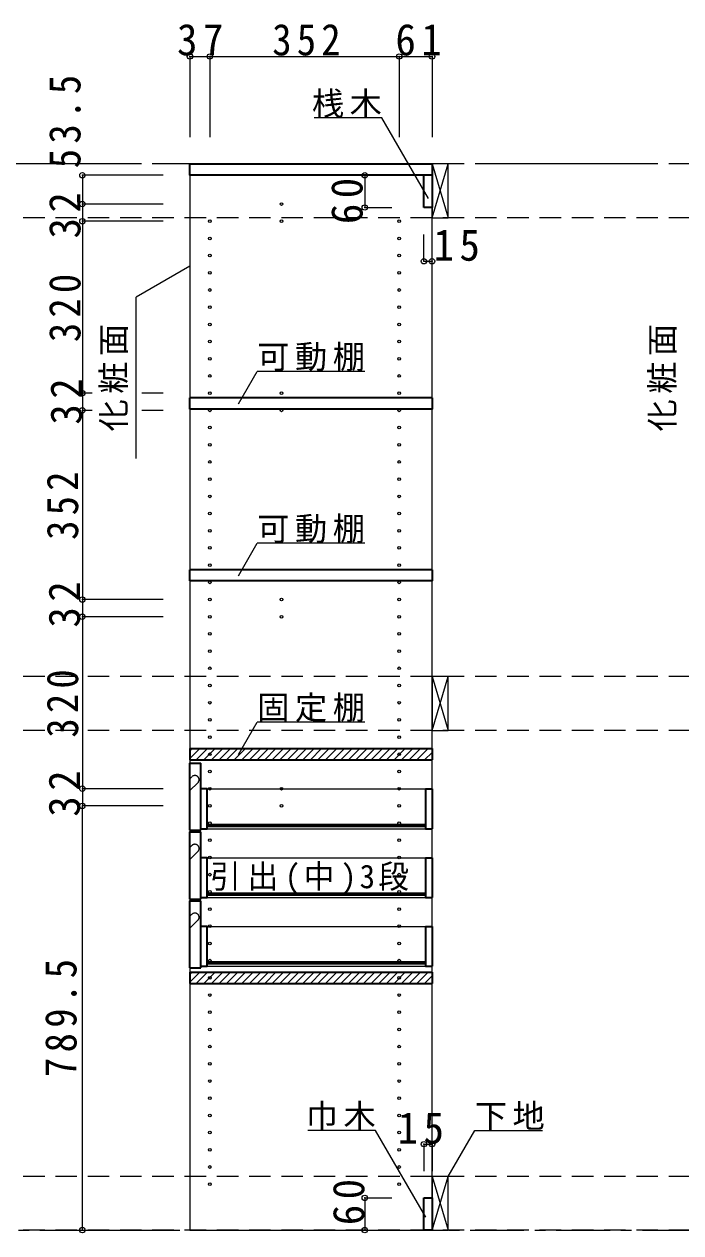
# Model space of a CAD drawing. Units: millimetres, scale not verified. Extents: x -3922 to 3878, y -2932 to 2722.
# Drawn here: x 1445 to 2665, y -1716 to 533 of the extents above; entities that cross this region are included whole.
import ezdxf

# ---------------------------------------------------------------- set-up
doc = ezdxf.new("R2010")
doc.units = ezdxf.units.MM
doc.header["$LTSCALE"] = 20
doc.header["$PDMODE"] = 32
doc.header["$PDSIZE"] = 10
for name, pattern in [('CHAIN1', [8, 5, -1, 1, -1]), ('DASHED1', [1.8, 1.2, -0.6]), ('DASHED2', [3, 2, -1])]:
    doc.linetypes.add(name, pattern=pattern)
for name, color, linetype, lineweight in [('0-2_本体', 2, 'Continuous', 35), ('0-3_固定棚', 3, 'Continuous', 25), ('0-4_可動棚', 3, 'Continuous', 25), ('0-5_側板', 4, 'Continuous', 9), ('0-7_桟木・巾木', 2, 'Continuous', 35), ('0-8_', 7, 'Continuous', 18), ('0-A_文字', 7, 'Continuous', 18), ('0-B_寸法', 7, 'Continuous', 9), ('0-C_ハッチ', 4, 'Continuous', 9)]:
    doc.layers.add(name, color=color, linetype=linetype, lineweight=lineweight)
doc.styles.add('ＭＳ ゴシック', font='')
doc.styles.get('ＭＳ ゴシック').set_extended_font_data('MS Gothic')

msp = doc.modelspace()

# ---------------------------------------------------------------- linework, layer by layer
at = {"layer": '0-2_本体'}
for p, q in [((1752.82, 272.73), (2202.82, 272.73)), ((2202.82, 272.73), (2202.82, 251.73))]:
    msp.add_line(p, q, dxfattribs=at)
msp.add_lwpolyline([(2202.82, 251.73), (1752.82, 251.73), (1752.82, 272.73)], dxfattribs=at)
at = {"layer": '0-3_固定棚', "color": 2, "lineweight": 35}
for p, q in [((1752.82, -815.27), (2202.82, -815.27)), ((1752.82, -815.27), (1752.82, -836.27)), ((2202.82, -815.27), (2202.82, -836.27)), ((1752.82, -836.27), (2202.82, -836.27)), ((1752.82, -1231.27), (2202.82, -1231.27)), ((1752.82, -1231.27), (1752.82, -1252.27)), ((2202.82, -1231.27), (2202.82, -1252.27)), ((1752.82, -1252.27), (2202.82, -1252.27))]:
    msp.add_line(p, q, dxfattribs=at)
at = {"layer": '0-4_可動棚', "color": 2, "lineweight": 35}
for p, q in [((1752.82, -183.27), (1752.82, -162.27)), ((2202.82, -162.27), (1752.82, -162.27)), ((1752.82, -503.27), (1752.82, -482.27)), ((2202.82, -482.27), (1752.82, -482.27))]:
    msp.add_line(p, q, dxfattribs=at)
for points in [[(2202.82, -162.27), (2202.82, -183.27), (1752.82, -183.27)], [(2202.82, -482.27), (2202.82, -503.27), (1752.82, -503.27)]]:
    msp.add_lwpolyline(points, dxfattribs=at)
at = {"layer": '0-5_側板', "color": 3, "lineweight": 25}
for p, q in [((2202.82, 251.73), (1752.82, 251.73)), ((2202.82, -1711.27), (2202.82, 251.73))]:
    msp.add_line(p, q, dxfattribs=at)
msp.add_lwpolyline([(1752.82, 251.73), (1752.82, -1711.27), (2202.82, -1711.27)], dxfattribs=at)
at = {"layer": '0-5_側板'}
for centre in [(1922.82, 198.23), (1789.82, 166.23), (1922.82, 166.23), (2141.82, 166.23), (1789.82, 134.23), (2141.82, 134.23), (1789.82, 102.23), (2141.82, 102.23), (1789.82, 70.23), (2141.82, 70.23), (1789.82, 38.23), (2141.82, 38.23), (1789.82, 6.23), (2141.82, 6.23), (1789.82, -25.77), (2141.82, -25.77), (1789.82, -57.77), (2141.82, -57.77), (1789.82, -89.77), (2141.82, -89.77), (1789.82, -121.77), (2141.82, -121.77), (1789.82, -153.77), (1922.82, -153.77), (2141.82, -153.77), (1789.82, -185.77), (1922.82, -185.77), (2141.82, -185.77), (1789.82, -217.77), (2141.82, -217.77), (1789.82, -249.77), (2141.82, -249.77), (1789.82, -281.77), (2141.82, -281.77), (1789.82, -313.77), (2141.82, -313.77), (1789.82, -345.77), (2141.82, -345.77), (1789.82, -377.77), (2141.82, -377.77), (1789.82, -409.77), (2141.82, -409.77), (1789.82, -441.77), (2141.82, -441.77), (1789.82, -473.77), (2141.82, -473.77), (1789.82, -505.77), (2141.82, -505.77), (1789.82, -537.77), (1922.82, -537.77), (2141.82, -537.77), (1789.82, -569.77), (1922.82, -569.77), (2141.82, -569.77), (1789.82, -601.77), (2141.82, -601.77), (1789.82, -633.77), (2141.82, -633.77), (1789.82, -665.77), (2141.82, -665.77), (1789.82, -697.77), (2141.82, -697.77), (1789.82, -729.77), (2141.82, -729.77), (1789.82, -761.77), (2141.82, -761.77), (1789.82, -793.77), (2141.82, -793.77), (1789.82, -825.77), (2141.82, -825.77), (1789.82, -857.77), (2141.82, -857.77), (1789.82, -889.77), (1922.82, -889.77), (2141.82, -889.77), (1789.82, -921.77), (1922.82, -921.77), (2141.82, -921.77), (1789.82, -953.77), (2141.82, -953.77), (1789.82, -985.77), (2141.82, -985.77), (1789.82, -1017.77), (2141.82, -1017.77), (1789.82, -1049.77), (2141.82, -1049.77), (1789.82, -1081.77), (2141.82, -1081.77), (1789.82, -1113.77), (2141.82, -1113.77), (1789.82, -1145.77), (2141.82, -1145.77), (1789.82, -1177.77), (2141.82, -1177.77), (1789.82, -1209.77), (2141.82, -1209.77), (1789.82, -1241.77), (2141.82, -1241.77), (1789.82, -1273.77), (2141.82, -1273.77), (1789.82, -1305.77), (2141.82, -1305.77), (1789.82, -1337.77), (2141.82, -1337.77), (1789.82, -1369.77), (2141.82, -1369.77), (1789.82, -1401.77), (2141.82, -1401.77), (1789.82, -1433.77), (2141.82, -1433.77), (1789.82, -1465.77), (2141.82, -1465.77), (1789.82, -1497.77), (2141.82, -1497.77), (1789.82, -1529.77), (2141.82, -1529.77), (1789.82, -1561.77), (2141.82, -1561.77), (1789.82, -1593.77), (2141.82, -1593.77), (1789.82, -1625.77), (2141.82, -1625.77)]:
    msp.add_circle(centre, 2.5, dxfattribs=at)
at = {"layer": '0-7_桟木・巾木'}
for p, q in [((2202.82, 251.73), (2187.82, 251.73)), ((2187.82, 191.73), (2187.82, 251.73)), ((2202.82, 251.73), (2202.82, 191.73)), ((2187.82, -1651.27), (2202.82, -1651.27)), ((2202.82, -1651.27), (2202.82, -1711.27))]:
    msp.add_line(p, q, dxfattribs=at)
for points in [[(2202.82, 191.73), (2191.32, 191.73), (2187.82, 191.73)], [(2202.82, -1711.27), (2187.82, -1711.27), (2187.82, -1651.27)]]:
    msp.add_lwpolyline(points, dxfattribs=at)
at = {"layer": '0-8_', "color": 3, "lineweight": 25}
for p, q in [((2202.82, 272.73), (2202.82, 172.73)), ((2232.82, 272.73), (2202.82, 272.73)), ((2232.82, 172.73), (2232.82, 272.73)), ((2202.82, 172.73), (2232.82, 172.73)), ((2202.82, -681.27), (2202.82, -781.27)), ((2232.82, -681.27), (2202.82, -681.27)), ((2232.82, -781.27), (2232.82, -681.27)), ((2202.82, -781.27), (2232.82, -781.27)), ((2202.82, -1611.27), (2202.82, -1711.27)), ((2232.82, -1611.27), (2202.82, -1611.27)), ((2232.82, -1711.27), (2232.82, -1611.27)), ((2202.82, -1711.27), (2232.82, -1711.27))]:
    msp.add_line(p, q, dxfattribs=at)
at = {"layer": '0-8_'}
for p, q in [((2202.82, 172.73), (2232.82, 272.73)), ((2202.82, 272.73), (2232.82, 172.73)), ((2202.82, -781.27), (2232.82, -681.27)), ((2202.82, -681.27), (2232.82, -781.27)), ((1784.82, -890.27), (2190.66, -890.27)), ((1784.82, -964.27), (2190.82, -964.27)), ((1784.82, -1018.27), (2190.66, -1018.27)), ((1784.82, -1092.27), (2190.82, -1092.27)), ((1784.82, -1146.27), (2190.66, -1146.27)), ((1784.82, -1220.27), (2190.82, -1220.27)), ((2202.82, -1711.27), (2232.82, -1611.27)), ((2202.82, -1611.27), (2232.82, -1711.27))]:
    msp.add_line(p, q, dxfattribs=at)
at = {"layer": '0-8_', "color": 2, "lineweight": 35}
for p, q in [((1772.82, -967.27), (1772.82, -842.27)), ((2190.66, -890.27), (2202.82, -890.27)), ((2190.82, -890.27), (2190.82, -964.27)), ((2202.82, -890.27), (2202.82, -964.27)), ((1772.82, -964.27), (1784.82, -964.27)), ((1784.82, -956.27), (2190.82, -956.27)), ((1784.82, -959.27), (2190.82, -959.27)), ((2190.82, -964.27), (2202.82, -964.27)), ((1752.82, -967.27), (1772.82, -967.27)), ((1772.82, -1095.27), (1772.82, -970.27)), ((2190.66, -1018.27), (2202.82, -1018.27)), ((2190.82, -1018.27), (2190.82, -1092.27)), ((2202.82, -1018.27), (2202.82, -1092.27)), ((1752.82, -1095.27), (1772.82, -1095.27)), ((1772.82, -1092.27), (1784.82, -1092.27)), ((1772.82, -1223.27), (1772.82, -1098.27)), ((1784.82, -1084.27), (2190.82, -1084.27)), ((1784.82, -1087.27), (2190.82, -1087.27)), ((2190.82, -1092.27), (2202.82, -1092.27)), ((2190.66, -1146.27), (2202.82, -1146.27)), ((2190.82, -1146.27), (2190.82, -1220.27)), ((2202.82, -1146.27), (2202.82, -1220.27)), ((1784.82, -1212.27), (2190.82, -1212.27)), ((1752.82, -1223.27), (1772.82, -1223.27)), ((1772.82, -1220.27), (1784.82, -1220.27)), ((1784.82, -1215.27), (2190.82, -1215.27)), ((2190.82, -1220.27), (2202.82, -1220.27))]:
    msp.add_line(p, q, dxfattribs=at)
at = {"layer": '0-8_', "linetype": 'DASHED1'}
for p, q in [((1756.52, -867.57), (1752.82, -871.27)), ((1767.52, -878.57), (1752.82, -893.27)), ((2190.66, -890.27), (2202.82, -890.27)), ((1756.52, -995.57), (1752.82, -999.27)), ((1767.52, -1006.57), (1752.82, -1021.27)), ((2190.66, -1018.27), (2202.82, -1018.27)), ((1756.52, -1123.57), (1752.82, -1127.27)), ((1767.52, -1134.57), (1752.82, -1149.27)), ((2190.66, -1146.27), (2202.82, -1146.27))]:
    msp.add_line(p, q, dxfattribs=at)
at = {"layer": '0-8_', "color": 2, "lineweight": 35}
for points in [[(1752.82, -967.27), (1752.82, -842.27), (1772.82, -842.27)], [(1784.82, -964.27), (1784.82, -890.27), (1772.82, -890.27)], [(1752.82, -1095.27), (1752.82, -970.27), (1772.82, -970.27)], [(1784.82, -1092.27), (1784.82, -1018.27), (1772.82, -1018.27)], [(1752.82, -1223.27), (1752.82, -1098.27), (1772.82, -1098.27)], [(1784.82, -1220.27), (1784.82, -1146.27), (1772.82, -1146.27)]]:
    msp.add_lwpolyline(points, dxfattribs=at)
at = {"layer": '0-8_', "linetype": 'DASHED1'}
for centre in [(1762.02, -873.07), (1762.02, -1001.07), (1762.02, -1129.07)]:
    msp.add_arc(centre, 7.8, 315, 135, dxfattribs=at)
at = {"layer": '0-A_文字', "linetype": 'CHAIN1'}
for p, q in [((3222.82, 272.73), (-3166.18, 272.73)), ((-3166.18, -1711.27), (3222.82, -1711.27))]:
    msp.add_line(p, q, dxfattribs=at)
at = {"layer": '0-A_文字'}
for p, q in [((1752.82, 82.66), (1652.82, 24.93)), ((1652.82, -275.07), (1652.82, 24.93)), ((1842.8, -173.79), (1877.82, -113.14)), ((2077.82, -113.14), (1877.82, -113.14)), ((1842.8, -493.79), (1877.82, -433.14)), ((2077.82, -433.14), (1877.82, -433.14)), ((1842.8, -826.33), (1877.82, -765.68)), ((2077.82, -765.68), (1877.82, -765.68)), ((2098.04, -1525.68), (1972.01, -1525.68)), ((2191.42, -1687.41), (2098.04, -1525.68))]:
    msp.add_line(p, q, dxfattribs=at)
for points in [[(2196.15, 208.2), (2109.47, 358.32), (1983.45, 358.32)], [(2232.82, -1611.27), (2282.24, -1525.68), (2408.26, -1525.68)]]:
    msp.add_lwpolyline(points, dxfattribs=at)
at = {"layer": '0-B_寸法', "color": 4}
for p, q in [((1752.82, 472.73), (1752.82, 322.73)), ((1752.82, 472.73), (2202.82, 472.73)), ((1789.82, 472.73), (1789.82, 322.73)), ((2141.82, 472.73), (2141.82, 322.73)), ((2202.82, 472.73), (2202.82, 322.73)), ((1552.82, 251.73), (1552.82, 198.23)), ((1702.82, 251.73), (1552.82, 251.73)), ((2077.82, 251.73), (2077.82, 191.73)), ((2077.82, 251.73), (2127.82, 251.73)), ((1552.82, 198.23), (1552.82, 166.23)), ((1702.82, 198.23), (1552.82, 198.23)), ((2077.82, 191.73), (2127.82, 191.73)), ((1552.82, 166.23), (1552.82, -153.77)), ((1702.82, 166.23), (1552.82, 166.23)), ((2187.82, 91.73), (2187.82, 141.73)), ((2202.82, 91.73), (2202.82, 141.73)), ((2187.82, 91.73), (2202.82, 91.73)), ((1552.82, -153.77), (1552.82, -185.77)), ((1571.31, -153.77), (1552.82, -153.77)), ((1702.82, -153.77), (1663.07, -153.77)), ((1552.82, -185.77), (1552.82, -537.77)), ((1571.31, -185.77), (1552.82, -185.77)), ((1702.82, -185.77), (1663.07, -185.77)), ((1552.82, -537.77), (1552.82, -569.77)), ((1702.82, -537.77), (1552.82, -537.77)), ((1552.82, -569.77), (1552.82, -889.77)), ((1702.82, -569.77), (1552.82, -569.77)), ((1552.82, -889.77), (1552.82, -921.77)), ((1702.82, -889.77), (1552.82, -889.77)), ((1702.82, -921.77), (1552.82, -921.77)), ((1552.82, -1711.27), (1552.82, -921.77)), ((2187.82, -1551.27), (2202.82, -1551.27)), ((2187.82, -1551.27), (2187.82, -1601.27)), ((2202.82, -1551.27), (2202.82, -1601.27)), ((2077.82, -1651.27), (2077.82, -1711.27)), ((2077.82, -1651.27), (2127.82, -1651.27)), ((1552.82, -1711.27), (1702.82, -1711.27)), ((2077.82, -1711.27), (2127.82, -1711.27))]:
    msp.add_line(p, q, dxfattribs=at)
at = {"layer": '0-B_寸法', "color": 4, "linetype": 'DASHED2'}
for p, q in [((3222.82, 272.73), (-3166.18, 272.73)), ((3222.82, 172.73), (-3166.18, 172.73)), ((3222.82, -681.27), (-3166.18, -681.27)), ((3222.82, -781.27), (-3166.18, -781.27)), ((3222.82, -1611.27), (-3166.18, -1611.27)), ((3222.82, -1711.27), (-3166.18, -1711.27))]:
    msp.add_line(p, q, dxfattribs=at)
at = {"layer": '0-B_寸法'}
for p in [(1752.82, 472.73), (1789.82, 472.73), (2141.82, 472.73), (2202.82, 472.73), (1552.82, 251.73), (2077.82, 251.73), (1552.82, 198.23), (2077.82, 191.73), (1552.82, 166.23), (2187.82, 91.73), (2202.82, 91.73), (1552.82, -153.77), (1552.82, -185.77), (1552.82, -537.77), (1552.82, -569.77), (1552.82, -889.77), (1552.82, -921.77), (2187.82, -1551.27), (2202.82, -1551.27), (2077.82, -1651.27), (1552.82, -1711.27), (2077.82, -1711.27)]:
    msp.add_point(p, dxfattribs=at)
at = {"layer": '0-C_ハッチ'}
for p, q in [((1752.82, -833.79), (1771.35, -815.27)), ((1752.82, -819.65), (1757.2, -815.27)), ((1764.49, -836.27), (1785.49, -815.27)), ((1778.63, -836.27), (1799.63, -815.27)), ((1792.77, -836.27), (1813.77, -815.27)), ((1806.91, -836.27), (1827.91, -815.27)), ((1821.06, -836.27), (1842.06, -815.27)), ((1835.2, -836.27), (1856.2, -815.27)), ((1849.34, -836.27), (1870.34, -815.27)), ((1863.48, -836.27), (1884.48, -815.27)), ((1877.63, -836.27), (1898.63, -815.27)), ((1891.77, -836.27), (1912.77, -815.27)), ((1905.91, -836.27), (1926.91, -815.27)), ((1920.05, -836.27), (1941.05, -815.27)), ((1934.19, -836.27), (1955.19, -815.27)), ((1948.34, -836.27), (1969.34, -815.27)), ((1962.48, -836.27), (1983.48, -815.27)), ((1976.62, -836.27), (1997.62, -815.27)), ((1990.76, -836.27), (2011.76, -815.27)), ((2004.9, -836.27), (2025.9, -815.27)), ((2019.05, -836.27), (2040.05, -815.27)), ((2033.19, -836.27), (2054.19, -815.27)), ((2047.33, -836.27), (2068.33, -815.27)), ((2061.47, -836.27), (2082.47, -815.27)), ((2075.61, -836.27), (2096.61, -815.27)), ((2089.76, -836.27), (2110.76, -815.27)), ((2103.9, -836.27), (2124.9, -815.27)), ((2118.04, -836.27), (2139.04, -815.27)), ((2132.18, -836.27), (2153.18, -815.27)), ((2146.33, -836.27), (2167.33, -815.27)), ((2160.47, -836.27), (2181.47, -815.27)), ((2174.61, -836.27), (2195.61, -815.27)), ((2188.75, -836.27), (2202.82, -822.2)), ((1752.82, -1249.79), (1771.35, -1231.27)), ((1752.82, -1235.65), (1757.2, -1231.27)), ((1764.49, -1252.27), (1785.49, -1231.27)), ((1778.63, -1252.27), (1799.63, -1231.27)), ((1792.77, -1252.27), (1813.77, -1231.27)), ((1806.91, -1252.27), (1827.91, -1231.27)), ((1821.06, -1252.27), (1842.06, -1231.27)), ((1835.2, -1252.27), (1856.2, -1231.27)), ((1849.34, -1252.27), (1870.34, -1231.27)), ((1863.48, -1252.27), (1884.48, -1231.27)), ((1877.63, -1252.27), (1898.63, -1231.27)), ((1891.77, -1252.27), (1912.77, -1231.27)), ((1905.91, -1252.27), (1926.91, -1231.27)), ((1920.05, -1252.27), (1941.05, -1231.27)), ((1934.19, -1252.27), (1955.19, -1231.27)), ((1948.34, -1252.27), (1969.34, -1231.27)), ((1962.48, -1252.27), (1983.48, -1231.27)), ((1976.62, -1252.27), (1997.62, -1231.27)), ((1990.76, -1252.27), (2011.76, -1231.27)), ((2004.9, -1252.27), (2025.9, -1231.27)), ((2019.05, -1252.27), (2040.05, -1231.27)), ((2033.19, -1252.27), (2054.19, -1231.27)), ((2047.33, -1252.27), (2068.33, -1231.27)), ((2061.47, -1252.27), (2082.47, -1231.27)), ((2075.61, -1252.27), (2096.61, -1231.27)), ((2089.76, -1252.27), (2110.76, -1231.27)), ((2103.9, -1252.27), (2124.9, -1231.27)), ((2118.04, -1252.27), (2139.04, -1231.27)), ((2132.18, -1252.27), (2153.18, -1231.27)), ((2146.33, -1252.27), (2167.33, -1231.27)), ((2160.47, -1252.27), (2181.47, -1231.27)), ((2174.61, -1252.27), (2195.61, -1231.27)), ((2188.75, -1252.27), (2202.82, -1238.2))]:
    msp.add_line(p, q, dxfattribs=at)

# ---------------------------------------------------------------- texts
at = {"layer": '0-A_文字', "char_height": 43.99, "attachment_point": 7, "style": 'ＭＳ ゴシック'}
for s, insert in [('\\T1.17;桟木', (1979.47, 358.32)), ('\\T1.17;可動棚', (1877.82, -113.14)), ('\\T1.17;可動棚', (1877.82, -433.14)), ('\\T1.17;固定棚', (1877.82, -765.68)), ('\\T1.22;\\W0.95;引出(中)3段', (1790.32, -1086.77)), ('\\T1.17;巾木', (1968.04, -1525.68)), ('\\T1.17;下地', (2282.24, -1525.68))]:
    msp.add_mtext(s, dxfattribs=dict(at, insert=insert))
at = {"layer": '0-A_文字', "char_height": 43.99, "attachment_point": 7, "rotation": 90, "style": 'ＭＳ ゴシック'}
for insert in [(1637.82, -225.07), (2657.82, -225.07)]:
    msp.add_mtext('\\T1.17;化粧面', dxfattribs=dict(at, insert=insert))
at = {"layer": '0-B_寸法', "char_height": 58.65, "attachment_point": 7, "style": 'ＭＳ ゴシック'}
for s, insert in [('\\T1.27;\\W0.95;37', (1728.82, 473.94)), ('\\T1.27;\\W0.9;352', (1905.82, 473.94)), ('\\T1.27;\\W0.95;61', (2134.82, 473.94)), ('\\T1.27;\\W0.95;15', (2205.71, 91.73)), ('\\T1.27;\\W0.95;15', (2138.97, -1551.27))]:
    msp.add_mtext(s, dxfattribs=dict(at, insert=insert))
at = {"layer": '0-B_寸法', "char_height": 58.65, "attachment_point": 7, "rotation": 90, "style": 'ＭＳ ゴシック'}
for s, insert in [('\\T1.28;\\W0.9;53.5', (1550.21, 264.81)), ('\\T1.27;\\W0.95;60', (2074.62, 160.86)), ('\\T1.27;\\W0.95;32', (1550.21, 134.1)), ('\\T1.27;\\W0.9;320', (1550.21, -58.77)), ('\\T1.27;\\W0.95;32', (1552.82, -212.27)), ('\\T1.27;\\W0.9;352', (1545.91, -426.77)), ('\\T1.27;\\W0.95;32', (1549.31, -589.89)), ('\\T1.27;\\W0.9;320', (1545.91, -794.77)), ('\\T1.27;\\W0.95;32', (1549.31, -941.89)), ('\\T1.28;\\W0.9;789.5', (1542.82, -1426.52)), ('\\T1.27;\\W0.95;60', (2077.82, -1702.05))]:
    msp.add_mtext(s, dxfattribs=dict(at, insert=insert))

doc.saveas('drawing.dxf')
